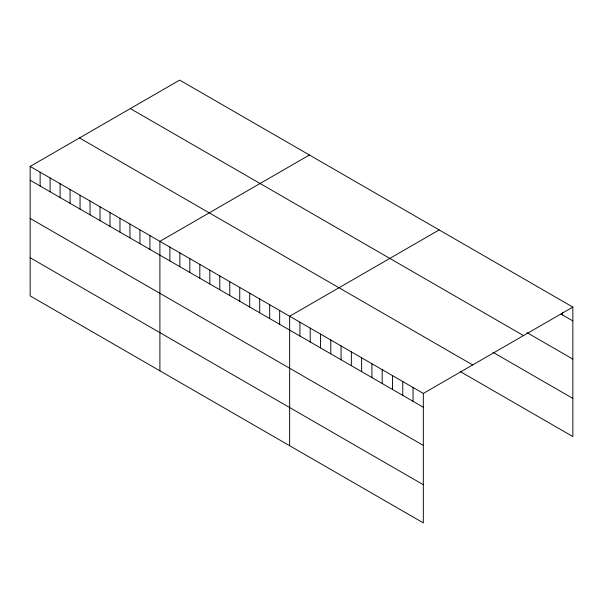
<?xml version="1.0" encoding="UTF-8"?>
<svg xmlns="http://www.w3.org/2000/svg" width="603" height="603" viewBox="0 0 603 603"><rect width="100%" height="100%" fill="white"/><g stroke="black" fill="none" stroke-linecap="round" stroke-linejoin="round"><path stroke-width="0.9" d="M30.15 166.428L423.329 393.427L423.329 522.899L30.15 295.9L30.15 166.428L179.671 80.101L572.85 307.1L572.85 436.572L460.526 371.727M309.422 155.009L159.901 241.336L159.901 370.807M439.172 229.916L289.651 316.243L289.651 445.723M423.329 393.427L572.85 307.1M560.986 314.088L572.85 320.932M526.969 332.607L572.85 359.094M130.331 108.585L523.51 335.585M492.96 352.288L572.85 398.417M79.49 137.936L472.669 364.936M30.15 180.259L423.329 407.259M30.15 218.422L423.329 445.421M30.15 257.737L423.329 484.737M562.569 312.233L562.569 315M413.047 387.488L413.047 401.327M402.766 381.548L402.766 395.387M392.478 375.616L392.478 389.448M382.196 369.677L382.196 383.516M371.915 363.737L371.915 377.576M361.627 357.805L361.627 371.636M351.345 351.866L351.345 365.704M341.064 345.926L341.064 359.765M330.783 339.994L330.783 353.825M320.495 334.054L320.495 347.893M310.213 328.122L310.213 341.954M299.932 322.183L299.932 336.014M279.664 310.485L279.664 324.316M269.684 304.719L269.684 318.557M259.705 298.96L259.705 312.791M249.725 293.194L249.725 307.033M239.745 287.435L239.745 301.266M229.766 281.669L229.766 295.508M219.786 275.91L219.786 289.741M209.806 270.144L209.806 283.983M199.819 264.385L199.819 278.217M189.839 258.619L189.839 272.458M179.86 252.861L179.86 266.692M169.88 247.094L169.88 260.933M149.921 235.569L149.921 249.408M139.941 229.811L139.941 243.642M129.954 224.045L129.954 237.884M119.974 218.286L119.974 232.117M109.995 212.52L109.995 226.359M100.015 206.761L100.015 220.6M90.035 201.003L90.035 214.834M80.056 195.236L80.056 209.075M70.076 189.478L70.076 203.309M60.089 183.711L60.089 197.55M50.109 177.953L50.109 191.784M40.13 172.187L40.13 186.026"/></g></svg>
